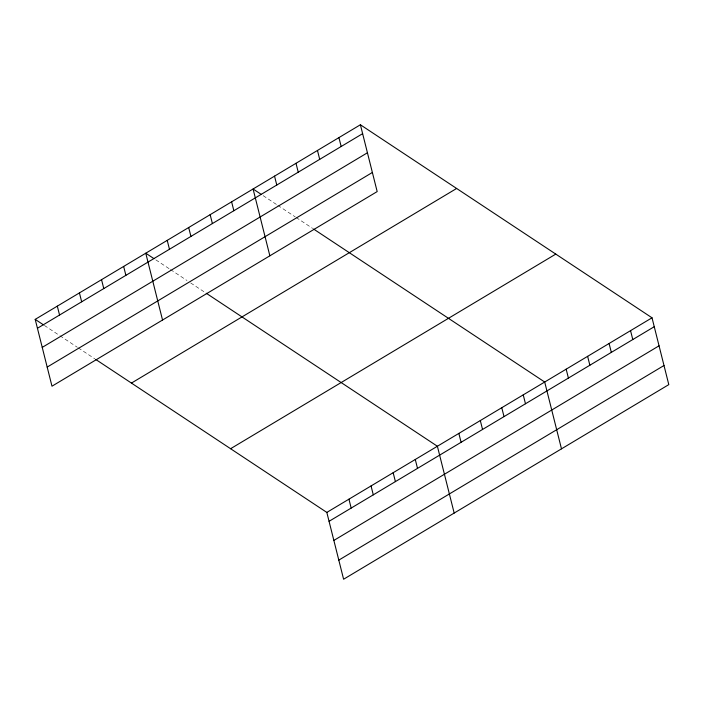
<?xml version="1.0" encoding="UTF-8"?>
<svg xmlns="http://www.w3.org/2000/svg" width="704" height="704" viewBox="0 0 704 704"><rect width="100%" height="100%" fill="white"/><g stroke="black" fill="none" stroke-linecap="round" stroke-linejoin="round"><path stroke-width="0.53" stroke-dasharray="3.52 2.64" d="M263.164 195.659L276.91 204.758M277.825 205.366L295.24 216.894M296.155 217.501L312.655 228.422M155.848 259.882L169.594 268.981M170.509 269.588L187.009 280.509M190.678 282.938L205.339 292.644M44.37 325.442L59.03 335.148M59.946 335.755L77.361 347.283M78.276 347.89L94.776 358.811"/><path stroke-width="1.06" d="M360.395 124.766L377.177 191.585L51.982 386.197L35.2 319.378L360.395 124.766L652.018 317.803L668.8 384.622L343.605 579.234L326.823 512.415L95.691 359.418M37.435 328.275L362.622 133.663M42.24 347.389L367.426 152.777M47.186 367.083L372.372 172.471M131.437 383.082L456.623 188.47M230.586 448.712L555.782 254.1M326.823 512.415L652.018 317.803M329.058 521.312L654.254 326.7M333.863 540.426L659.05 345.814M338.809 560.12L663.995 365.508M261.325 194.445L253.079 188.989L269.861 255.807M313.57 229.029L544.702 382.026L561.484 448.844M154.018 258.667L145.763 253.211L162.545 320.03M206.254 293.251L437.386 446.248L454.177 513.066M35.2 319.378L43.446 324.834M630.555 330.651L632.79 339.548M609.092 343.49L611.327 352.387M587.629 356.338L589.864 365.235M566.166 369.178L568.401 378.074M523.239 394.874L525.474 403.762M501.776 407.713L504.011 416.61M480.313 420.561L482.548 429.458M458.85 433.4L461.085 442.297M338.932 137.614L341.167 146.502M415.281 459.483L417.507 468.38M317.469 150.454L319.704 159.35M393.166 472.71L395.402 481.606M296.006 163.302L298.241 172.198M371.052 485.945L373.287 494.842M274.542 176.141L276.778 185.038M348.938 499.18L351.173 508.077M231.616 201.828L233.851 210.725M210.153 214.676L212.388 223.573M188.69 227.524L190.925 236.412M167.226 240.363L169.462 249.26M123.649 266.438L125.884 275.334M101.543 279.673L103.77 288.57M79.429 292.908L81.664 301.805M57.314 306.143L59.55 315.04"/></g></svg>
